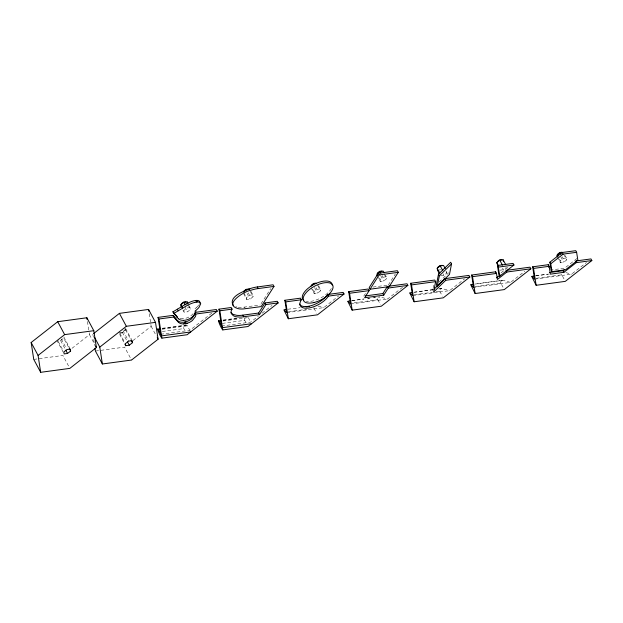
<?xml version="1.0" encoding="UTF-8"?>
<svg xmlns="http://www.w3.org/2000/svg" width="623" height="623" viewBox="0 0 623 623"><rect width="100%" height="100%" fill="white"/><g stroke="black" fill="none" stroke-linecap="round" stroke-linejoin="round"><path stroke-width="0.47" stroke-dasharray="3.12 2.34" d="M432.705 290.536L433.047 288.784M433.219 287.912L433.733 285.279M199.36 303.954L199.002 304.592M261.084 303.728L270.717 288.581M363.746 296.143L365.763 292.974M388.331 284.991L395.395 273.886M198.55 305.247L198.021 305.909A13.114 6.012 -28.2 0 1 196.775 307.225M193.099 313.712L191.495 315.316A7.367 3.38 -28.2 0 1 186.394 318.065A8.777 4.026 -28.2 0 1 186.059 318.174L185.093 318.423A5.934 2.718 -28.2 0 1 184.416 318.571L183.98 318.633A5.872 2.694 -28.2 0 1 183.364 318.696L182.562 318.719M195.03 308.759L195.91 308.003A12.771 5.856 -28.2 0 0 196.782 307.225M439.129 282.055L448.622 272.788M211.828 313.089L189.82 330.33L187.282 325.619A1.822 1.511 -67.8 0 0 186.705 325.159L185.81 325.081A2.726 2.266 -67.8 0 0 184.906 325.455L184.587 325.704A2.726 2.266 -67.8 0 0 183.941 326.545L183.629 327.566A1.822 1.511 -67.8 0 0 183.746 328.391L185.483 331.662M63.289 352.299L57.223 340.991L60.61 340.54L63.694 338.118L68.888 347.813M72.011 348.319L89.463 334.637L89.175 332.768M118.783 332.775L122.326 332.293L125.55 329.769L125.34 328.399M132.948 340.579L151.163 326.312L149.146 313.182M182.858 309.872L184.159 312.287L187.476 311.843L190.506 309.467L189.345 305.932M246.763 299.546L246.467 297.623L249.488 295.255L252.813 294.804L253.109 296.727L250.08 299.095L246.763 299.546L243.733 293.9M221.57 326.047L250.726 322.107L258.311 316.157M262.104 313.19L271.971 305.457M314.226 293.628L313.93 291.704L316.951 289.329L320.277 288.885L320.572 290.809L317.543 293.176L314.226 293.628L311.196 287.974M286.767 312.621L323.734 307.63L338.694 295.909M380.279 281.518L379.983 279.595L383.005 277.219L386.33 276.776L386.626 278.699L383.597 281.066L380.279 281.518L377.678 276.674M402.528 287.289L387.568 299.009L379.983 296.898L377.99 297.171M440.531 275.841L443.856 275.389L446.878 273.022L446.582 271.098M412.566 295.637L449.541 290.645L464.493 278.925M500.113 270.18L503.431 269.728L506.46 267.36M501.102 272.781L508.594 266.909M511.288 281.822L524.745 271.27M560.404 262.711L560.108 260.788L563.137 258.42L566.455 257.969L566.751 259.892L563.729 262.267L560.404 262.711L557.811 257.875M576.96 258.514L564.633 268.178L551.106 270M534.573 279.159L571.54 274.167L586.5 262.447M162.26 328.274L186.176 325.05M223.159 320.051L236.6 318.221M367.438 298.495L369.275 298.246M372.967 297.747L374.812 297.498M433.094 289.625L414.505 292.14M439.542 288.753L441.388 288.504M502.387 280.264L475.505 283.901M439.168 269.969L440.827 269.743M190.21 307.544L186.892 307.996L183.863 310.371L184.159 312.287M373.021 287.063L387.374 285.124M238.243 307.24A27.101 12.429 -28.2 0 0 242.783 307.303L260.282 304.99M351.598 300.629L363.746 298.993M535.57 275.787L547.718 274.151M287.771 309.249L300.161 307.676M351.995 300.675L363.996 299.056M367.991 298.518L369.992 298.246M373.987 297.708L375.988 297.436M413.968 292.312L433.289 289.703M438.623 288.979L441.956 288.527L449.541 290.645M474.967 284.072L502.956 280.295L510.541 282.406L473.566 287.398M535.967 275.833L549.299 274.034M120.153 333.165L121.921 332.923L125.145 330.4L124.826 328.352M162.229 328.609L184.743 325.572M223.127 320.386L237.199 318.485M288.472 311.741L306.695 309.281M354.129 302.879L377.818 299.679A1.861 1.542 -67.8 0 1 379.913 297.085M414.272 294.757L432.494 292.296M436.147 291.798L439.791 291.307A1.861 1.542 -67.8 0 1 441.886 288.722M475.279 286.518L500.791 283.068L503.423 287.982M536.278 278.279L561.79 274.829L564.422 279.743M161.996 329.224L187.391 325.79M222.894 321.001L247.347 317.699M350.601 304.001L386.642 299.133M162.323 331.483L183.832 328.578M222.286 323.392L244.73 320.354L246.381 323.43M160.664 334.271L189.82 330.33M33.751 359.393L62.907 355.453L69.402 367.57M95.444 351.061L124.608 347.12L131.531 360.047M235.774 306.718L236.942 307.03M565.855 272.586L571.54 274.167M318.049 306.049L323.734 307.63M565.162 255.555L566.455 257.969M563.722 254.246L566.751 259.892M562.273 256.808L563.137 258.42M560.7 256.614L563.729 262.267M559.244 259.176L560.108 260.788M502.566 268.116L503.431 269.728M446.013 271.41L446.878 273.022M442.992 273.777L443.856 275.389M439.791 291.307L442.423 296.221M385.458 275.164L386.33 276.776M384.025 273.855L386.626 278.699M382.14 275.607L383.005 277.219M380.567 275.421L383.597 281.066M379.111 277.983L379.983 279.595M377.818 299.679L380.451 304.585M318.548 285.653L320.277 288.885M317.543 285.155L320.572 290.809M316.087 287.717L316.951 289.329M314.522 287.53L317.543 293.176M312.629 289.282L313.93 291.704M313.984 308.299L316.616 313.205M251.085 291.58L252.813 294.804M250.08 291.081L253.109 296.727M248.195 292.833L249.488 295.255M247.058 293.449L250.08 299.095M243.873 292.779L246.467 297.623M244.496 307.123L245.361 308.735M248.289 317.566L250.726 322.107M187.912 304.631L190.506 309.467M184.883 306.999L187.476 311.843M151.163 326.312L156.365 335.999M125.667 328.531L131.726 339.839M125.55 329.769L130.744 339.465M122.988 330.618L128.618 341.124M122.326 332.293L127.084 341.178M119.764 333.149L124.53 342.035M119.647 334.387L124.413 343.273M89.463 334.637L95.093 345.142M63.826 336.973L69.885 348.28M61.303 339.044L66.069 347.93M60.61 340.54L64.94 348.615M58.227 341.459L62.985 350.344M244.73 320.354L244.644 320.16A1.822 1.511 -67.8 0 1 244.535 319.342L244.847 318.322A2.726 2.266 -67.8 0 1 245.205 317.785M92.85 334.185L94.579 345.438M87.446 321.515L89.034 331.825M313.953 308.315A1.861 1.542 -67.8 0 1 313.852 307.622M500.76 283.091A1.861 1.542 -67.8 0 1 502.886 280.482M561.759 274.852A1.861 1.542 -67.8 0 1 561.658 274.128M331.304 288.527A16.502 7.569 -28.2 0 1 306.298 301.314M182.461 318.774A15.91 7.297 -28.2 0 1 179.954 318.431M194.695 310.9A12.997 5.957 -28.2 0 1 194.501 311.469"/><path stroke-width="0.93" d="M195.754 310.643L195.762 311.22A12.997 5.957 -28.2 0 1 195.365 313.081L192.359 316.928A7.367 3.38 -28.2 0 1 187.258 319.685A8.777 4.026 -28.2 0 1 186.923 319.786L185.958 320.035A5.934 2.718 -28.2 0 1 185.28 320.183L184.844 320.245A5.872 2.694 -28.2 0 1 184.237 320.315L183.435 320.339M195.786 314.265L195.793 314.771A12.771 5.856 -28.2 0 1 195.747 315.433A13.114 6.012 -28.2 0 1 195.388 316.632L192.39 320.479A7.429 3.411 -28.2 0 1 190.716 321.678A7.367 3.38 -28.2 0 1 187.289 323.228M411.967 292.576L409.973 292.849L412.566 295.637L410.666 283.278L434.761 280.031L435.625 281.643L433.569 292.156L445.749 280.272L469.851 277.025L468.979 275.405L444.884 278.66L434.06 289.22M451.543 263.895L449.487 274.4L437.276 286.323L436.411 284.703L438.499 274.151L450.678 262.275L451.543 263.895L439.363 275.771L437.276 286.323M199.71 303.051L199.812 302.225A7.429 3.411 -28.2 0 0 199.485 301.298A7.367 3.38 -28.2 0 0 197.577 300.465A8.777 4.026 -28.2 0 0 197.327 300.434L196.93 300.426L198.2 302.054A8.777 4.026 -28.2 0 1 198.457 302.069A7.367 3.38 -28.2 0 1 200.365 302.91A7.429 3.411 -28.2 0 1 200.676 303.837L198.893 307.521A13.114 6.012 -28.2 0 1 197.639 308.837A12.771 5.856 -28.2 0 1 196.775 309.615L195.895 310.371M221.57 326.047L218.969 309.172L231.211 307.513L232.075 309.133C228.921 312.995 233.43 317.107 237.441 316.912A27.101 12.429 -28.2 0 0 241.989 316.975L259.487 314.662L265.912 304.561L278.154 302.91L277.282 301.291L265.04 302.949L258.623 313.042L241.124 315.363A27.101 12.429 -28.2 0 1 236.576 315.3L233.08 314.389L230.868 312.723M273.988 286.409L261.146 306.602L243.655 308.922A27.101 12.429 -28.2 0 1 239.107 308.852C222.076 305.099 244.052 291.237 250.937 290.248A27.101 12.429 -28.2 0 1 256.427 288.823L273.988 286.409L273.123 284.789L255.562 287.211A27.101 12.429 -28.2 0 0 250.072 288.628C244.13 291.206 228.298 296.486 233.111 305.301M378.27 273.295L369.19 287.577L370.062 289.197L389.196 286.611L398.276 272.329L397.412 270.709L378.27 273.295L379.142 274.914L370.062 289.197M350.001 300.948L348 301.221L350.601 304.001L348.693 291.65L368.286 289.002L369.151 290.622L364.611 297.763L383.752 295.177L388.293 288.036L407.878 285.389L407.014 283.776L387.42 286.416L382.88 293.558L365.662 295.886M31.15 342.518L57.713 321.702L86.87 317.761L93.8 330.688L96.394 347.564L69.838 368.38L40.674 372.313L33.751 359.393L31.15 342.518L38.081 355.437L40.674 372.313M38.081 355.437L64.644 334.629L93.8 330.688M67.541 353.459L70.625 351.045L70.321 349.09L66.934 349.542L63.858 351.956L64.153 353.919L67.541 353.459L65.804 350.227M93.606 333.585L119.406 313.369L148.57 309.436L155.501 322.356L158.094 339.231L131.531 360.047L102.374 363.988L95.444 351.061L95.015 348.249M102.374 363.988L99.781 347.112L126.337 326.296L155.501 322.356M181.129 306.641L180.834 304.717L183.863 302.35L187.18 301.898L188.045 303.51M129.249 345.22L132.473 342.697L132.162 340.641L128.618 341.124L125.394 343.647L125.714 345.695L129.249 345.22L127.52 341.988M194.983 312.411L216.383 309.514L217.248 311.134L187.134 334.738L161.879 338.149C158.678 334.512 154.387 320.58 161.528 335.883L190.693 331.95M243.982 291.027L246.116 289.36L248.452 289.041M243.437 291.977L246.467 289.602L249.784 289.158M278.154 302.91L248.032 326.514L222.777 329.917C219.592 326.288 215.262 312.325 222.434 327.659L251.591 323.719M311.445 285.108L313.579 283.442L315.916 283.122M310.9 286.058L313.93 283.683L316.414 283.348M327.558 294.508L343.18 292.397L344.044 294.009L317.489 314.825L288.332 318.758L283.987 309.981M377.499 272.999L379.625 271.332L381.961 271.013M384.165 272.742L383.301 271.122L379.975 271.573L376.954 273.941L377.25 275.864M407.878 285.389L381.315 306.204L352.159 310.145L347.821 301.376M437.759 267.322L439.885 265.655L442.221 265.336M439.238 273.419L437.502 270.195L437.206 268.272L440.235 265.896L443.553 265.453L445.289 268.677M469.851 277.025L443.288 297.833L414.131 301.773L409.794 293.012M497.333 261.66L499.467 259.993L501.803 259.682M497.948 266.146L496.788 262.61L499.81 260.235L503.135 259.791L505.728 264.635M496.547 277.835L500.191 274.977M499.724 276.16L513.959 265.001L513.087 263.389L497.466 265.499L498.859 274.541L499.724 276.16L498.33 267.111L497.466 265.499M506.896 272.017L506.032 270.405L529.986 267.166L530.851 268.786L506.896 272.017L497.411 279.454L496.484 273.427L495.62 271.807L471.666 275.047L473.566 287.398L470.972 284.61L472.974 284.345M530.851 268.786L504.287 289.594L475.131 293.534L470.786 284.742M557.375 257.065L557.079 255.142L560.108 252.774L575.761 250.687L576.625 252.299L577.833 260.134L565.505 269.79L551.97 271.62L551.106 270L549.899 262.174L562.226 252.51L563.091 254.129L576.625 252.299M551.97 271.62L550.763 263.786L563.091 254.129M549.502 272.524L563.028 270.701L564.485 269.564M533.973 276.106L531.972 276.371L534.573 279.159L532.665 266.808L548.295 264.697L549.159 266.309L550.366 274.143L563.901 272.313L576.22 262.657L591.85 260.546L590.986 258.927L576.275 260.912M591.85 260.546L565.287 281.362L536.13 285.295L531.793 276.503M173.077 311.765L184.4 304.99A35.371 16.221 -28.2 0 1 186.028 304.047M173.942 313.377L185.265 306.602A35.371 16.221 -28.2 0 1 186.892 305.659A15.91 7.297 -28.2 0 1 194.765 302.396M185.335 321.92L186.09 321.717A8.777 4.026 -28.2 0 0 186.425 321.616A7.367 3.38 -28.2 0 0 191.541 318.867L194.516 315.02A12.997 5.957 -28.2 0 0 194.929 313.151L194.929 313.081M185.467 321.889L186.402 323.485L186.955 323.337A8.777 4.026 -28.2 0 0 187.289 323.236M185.265 321.935L185.124 321.974A5.934 2.718 -28.2 0 1 184.447 322.122L184.011 322.184A5.872 2.694 -28.2 0 1 183.403 322.247L182.539 322.27A15.91 7.297 -28.2 0 1 177.742 320.736M186.129 323.555L186.059 323.571A5.934 2.718 -28.2 0 1 185.311 323.734L184.875 323.796A5.872 2.694 -28.2 0 1 184.322 323.859L183.411 323.89M194.75 302.443L195.801 302.21A5.872 2.694 -28.2 0 1 196.37 302.116L196.798 302.069A5.934 2.718 -28.2 0 1 197.398 302.038L197.522 302.038M379.142 274.914L398.276 272.329M185.849 301.789L183.512 302.1L181.379 303.775L181.589 305.122M562.094 252.214L559.758 252.525L557.632 254.2L557.834 255.547M498.33 267.111L513.959 265.001M158.071 317.395L173.023 315.37L173.887 316.998L158.935 319.007L158.071 317.395L160.664 334.271M286.167 309.569L284.166 309.841L286.767 312.621L284.867 300.27L300.488 298.16L301.353 299.772A16.502 7.569 -28.2 0 0 308.471 308.05A16.502 7.569 -28.2 0 0 328.422 296.12L344.044 294.009M195.856 314.023L217.248 311.134M218.969 309.172L219.833 310.784L232.075 309.133M284.867 300.27L285.731 301.882L301.353 299.772M348.693 291.65L349.565 293.262L369.151 290.622M410.666 283.278L411.53 284.898L435.625 281.643M471.666 275.047L472.53 276.659L496.484 273.427M532.665 266.808L533.537 268.42L549.159 266.309M306.158 306.866L309.491 306.423M157.541 329.248L159.418 328.991M218.439 321.024L221.258 320.643M158.234 329.731L160.111 329.474M219.132 321.507L221.017 321.25M186.043 304.071A15.91 7.297 -28.2 0 1 193.901 300.784L194.937 300.598A5.872 2.694 -28.2 0 1 195.505 300.504L196.798 302.069M196.767 300.418L196.533 300.418A5.934 2.718 -28.2 0 0 195.934 300.45M174.136 313.221L172.999 311.882M175.982 315.355L175.593 314.903M178.513 318.836A35.371 16.221 -28.2 0 1 177.89 318.197L173.864 313.494M177.68 320.775A35.371 16.221 -28.2 0 1 177.057 320.136L173.03 315.433M178.552 322.387A35.371 16.221 -28.2 0 1 177.929 321.748L173.903 317.045M174.72 313.883L175.39 315.277M176.177 315.581L177.025 316.585A35.371 16.221 -28.2 0 0 177.228 316.803M575.356 261.037L576.22 262.657M560.108 252.774L560.973 254.386M557.079 255.142L557.943 256.754M563.028 270.701L563.901 272.313M549.899 262.174L550.763 263.786M499.81 260.235L502.411 265.079M496.788 262.61L498.517 265.834M440.235 265.896L442.828 270.74M444.884 278.66L445.749 280.272M437.206 268.272L439.807 273.108M438.499 274.151L439.363 275.771M379.975 271.573L380.84 273.186M387.42 286.416L388.293 288.036M382.88 293.558L383.752 295.177M327.823 295.006L328.422 296.12M257.338 286.923L258.202 288.542M265.04 302.949L265.912 304.561M258.623 313.042L259.487 314.662M242.838 315.176L243.702 316.796M183.863 302.35L185.156 304.772M180.834 304.717L182.134 307.139M181.714 306.594L182.586 308.214M184.447 322.114L185.319 323.734M177.36 309.203L178.225 310.815M176.075 315.464L176.948 317.084M172.984 311.827L173.856 313.447M176.114 319.015L176.979 320.635M174.557 317.208L175.421 318.828M157.23 337.619L158.094 339.231M119.406 313.369L126.337 326.296M131.18 340.267L132.473 342.697M124.849 344.083L125.714 345.695M94.579 337.417L99.781 347.112M95.529 345.952L96.394 347.564M57.713 321.702L64.644 334.629M69.324 348.623L70.625 351.045M548.295 264.697L548.692 267.306M533.537 268.42L536.13 285.295M503.135 259.791L503.431 261.715M495.62 271.807L495.885 273.528M472.53 276.659L475.131 293.534M411.53 284.898L414.131 301.773M349.565 293.262L352.159 310.145M285.731 301.882L288.332 318.758M219.833 310.784L222.777 329.917M187.18 301.898L187.476 303.822M158.935 319.007L161.879 338.149M148.57 309.436L148.858 311.305M86.87 317.761L87.158 319.638M326.919 295.419A16.502 7.569 -28.2 0 1 311.827 305.457A16.502 7.569 -28.2 0 1 299.468 304.117M183.364 323.937A15.91 7.297 -28.2 0 1 178.614 322.348M303.736 300.247A16.502 7.569 -28.2 0 1 313.688 284.571A16.502 7.569 -28.2 0 1 332.223 284.991M183.326 320.386A15.91 7.297 -28.2 0 1 178.575 318.797M313.914 302.552A16.502 7.569 -28.2 0 0 332.666 285.085A16.502 7.569 -28.2 0 0 307.77 290.972A16.502 7.569 -28.2 0 0 313.914 302.552"/></g></svg>
